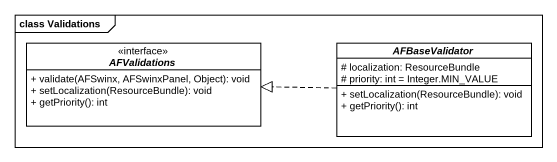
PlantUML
@startuml
mainframe class Validations
hide circle
hide empty members
skinparam classAttributeIconSize 0
interface AFValidations <<interface>> {
  + validate(AFSwinx, AFSwinxPanel, Object): void
  + setLocalization(ResourceBundle): void
  + getPriority(): int
}
abstract class AFBaseValidator {
  # localization: ResourceBundle
  # priority: int = Integer.MIN_VALUE
  + setLocalization(ResourceBundle): void
  + getPriority(): int
}
AFBaseValidator .left.|> AFValidations
@enduml
